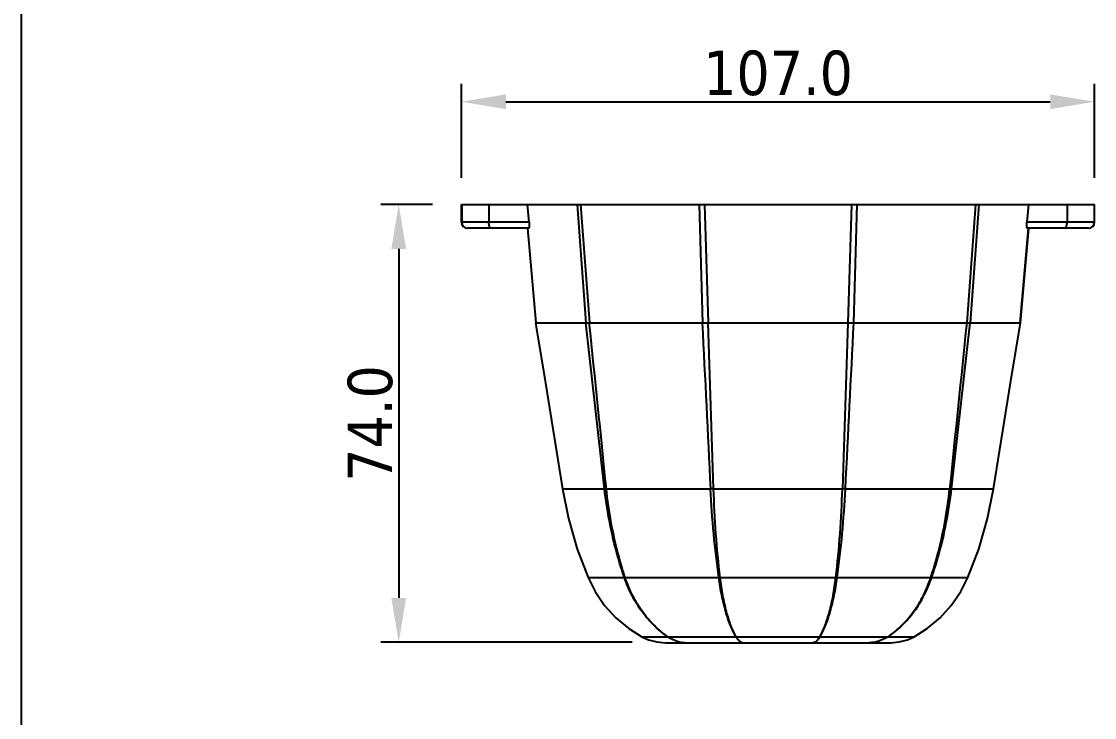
# Model space of a CAD drawing. Header units: millimetres. Extents: x 75184266 to 76346726, y -35850126 to -33679385.
# Drawn here: x 75293916 to 75328155, y -35568069 to -35545871 of the extents above; entities that cross this region are included whole.
import ezdxf

# ---------------------------------------------------------------- set-up
doc = ezdxf.new("R2010")
doc.units = ezdxf.units.MM
doc.header["$LTSCALE"] = 50
doc.header["$MEASUREMENT"] = 0
doc.header["$PDMODE"] = 1
doc.header["$PDSIZE"] = -3
doc.linetypes.add('CEN', pattern=[62, 60, -1, 0, -1])
doc.layers.get('0').update_dxf_attribs({"linetype": 'CONTINUOUS'})
doc.layers.get('Defpoints').update_dxf_attribs({"color": 51, "linetype": 'CONTINUOUS'})
for name, color, linetype in [('06___PRT_ALL_SURFS', 7, 'CONTINUOUS'), ('2', 2, 'CONTINUOUS'), ('PARKING', 7, 'CONTINUOUS')]:
    doc.layers.add(name, color=color, linetype=linetype)
doc.layers.add('치수(ISO)', color=4, linetype='CONTINUOUS', lineweight=25, true_color=0x00ffff)
doc.styles.add('주 문자 (ISO)', font='tahoma.ttf')
doc.dimstyles.new('기본값 (ISO)', dxfattribs={"dimscale": 20, "dimtxt": 2.5, "dimasz": 2.5, "dimexe": 1, "dimexo": 1, "dimgap": 0.3, "dimtad": 1, "dimtoh": 1, "dimdec": 1, "dimrnd": 1e-08, "dimzin": 0, "dimdsep": 46, "dimtxsty": '주 문자 (ISO)', "dimcen": 0.09, "dimdle": 10, "dimclrd": 256, "dimclre": 256, "dimclrt": 7, "dimazin": 0, "dimtfac": 1, "dimtdec": 1, "dimtmove": 0, "dimatfit": 3, "dimfxl": 1, "dimtolj": 1, "dimtzin": 0, "dimlwd": -1, "dimlwe": -1, "dimarcsym": 0})

# ---------------------------------------------------------------- blocks, each defined once
blk = doc.blocks.new('*D376')
at = {"layer": 'Defpoints', "color": 0, "transparency": 16777216}
for p in [(642822.29, 95390.48), (642715.29, 95374.65), (642822.29, 95374.65)]:
    blk.add_point(p, dxfattribs=at)
at = {"layer": '치수(ISO)', "transparency": 16777216}
for p, q in [((642715.29, 95377.65), (642715.29, 95393.48)), ((642822.29, 95377.65), (642822.29, 95393.48)), ((642722.79, 95390.48), (642814.79, 95390.48))]:
    blk.add_line(p, q, dxfattribs=at)
for points in [[(642722.79, 95391.73), (642722.79, 95389.23), (642715.29, 95390.48)], [(642814.79, 95391.73), (642814.79, 95389.23), (642822.29, 95390.48)]]:
    blk.add_solid(points, dxfattribs=at)
at = {"layer": '치수(ISO)', "color": 7, "transparency": 16777216, "insert": (642768.79, 95395.29), "char_height": 7.5, "attachment_point": 5, "style": '주 문자 (ISO)'}
blk.add_mtext('\\A1;107.0', dxfattribs=at)
blk = doc.blocks.new('*D377')
at = {"layer": 'Defpoints', "color": 0, "transparency": 16777216}
for p in [(642713.41, 95373.11), (642704.68, 95299.16), (642747.12, 95299.16)]:
    blk.add_point(p, dxfattribs=at)
at = {"layer": '치수(ISO)', "transparency": 16777216}
for p, q in [((642710.41, 95373.11), (642701.68, 95373.11)), ((642704.68, 95365.61), (642704.68, 95306.66)), ((642744.12, 95299.16), (642701.68, 95299.16))]:
    blk.add_line(p, q, dxfattribs=at)
for points in [[(642703.43, 95365.61), (642705.93, 95365.61), (642704.68, 95373.11)], [(642703.43, 95306.66), (642705.93, 95306.66), (642704.68, 95299.16)]]:
    blk.add_solid(points, dxfattribs=at)
at = {"layer": '치수(ISO)', "color": 7, "transparency": 16777216, "insert": (642699.88, 95336.13), "char_height": 7.5, "attachment_point": 5, "rotation": 90, "style": '주 문자 (ISO)'}
blk.add_mtext('\\A1;74.0', dxfattribs=at)
blk = doc.blocks.new('유도센서')
at = {"color": 7, "linetype": 'Continuous'}
for p, q in [((642715.29, 95370.11), (642715.29, 95373.11)), ((642715.29, 95373.11), (642822.29, 95373.11)), ((642726.73, 95370.11), (642726.44, 95373.11)), ((642811.13, 95373.11), (642810.84, 95370.11)), ((642822.29, 95370.11), (642822.29, 95373.11)), ((642726.64, 95369.11), (642716.29, 95369.11)), ((642726.44, 95369.11), (642727.84, 95353.11)), ((642809.73, 95353.11), (642811.13, 95369.11)), ((642809.78, 95353.11), (642811.18, 95369.09)), ((642821.29, 95369.11), (642810.94, 95369.11)), ((642727.8, 95353.11), (642809.78, 95353.11))]:
    blk.add_line(p, q, dxfattribs=at)
at = {"color": 9, "linetype": 'Continuous'}
for p, q in [((642715.33, 95373.11), (642715.33, 95370.11)), ((642719.93, 95373.11), (642719.93, 95370.11)), ((642734.83, 95373.11), (642736.3, 95353.11)), ((642735.39, 95373.11), (642736.9, 95353.11)), ((642755.46, 95373.11), (642756, 95353.11)), ((642756.36, 95373.11), (642756.98, 95353.11)), ((642781.21, 95373.11), (642780.59, 95353.11)), ((642782.11, 95373.11), (642781.57, 95353.11)), ((642802.19, 95373.11), (642800.68, 95353.11)), ((642802.74, 95373.11), (642801.28, 95353.11)), ((642817.64, 95373.11), (642817.64, 95370.11)), ((642822.24, 95373.11), (642822.24, 95370.11)), ((642726.73, 95370.11), (642715.29, 95370.11)), ((642822.29, 95370.11), (642810.84, 95370.11)), ((642739.46, 95325.11), (642736.28, 95353.11)), ((642798.12, 95325.11), (642801.29, 95353.11)), ((642732.35, 95325.11), (642739.46, 95325.11)), ((642739.78, 95325.11), (642757.38, 95325.11)), ((642757.91, 95325.11), (642779.67, 95325.11)), ((642780.19, 95325.11), (642797.79, 95325.11)), ((642798.12, 95325.11), (642805.22, 95325.11)), ((642736.68, 95310.11), (642742.82, 95310.11)), ((642736.78, 95310.11), (642736.78, 95310.11)), ((642742.96, 95310.11), (642742.82, 95310.11)), ((642742.96, 95310.11), (642758.78, 95310.11)), ((642759.01, 95310.11), (642778.56, 95310.11)), ((642778.79, 95310.11), (642794.61, 95310.11)), ((642794.76, 95310.11), (642794.61, 95310.11)), ((642794.76, 95310.11), (642800.89, 95310.11)), ((642745.77, 95300.11), (642750.16, 95300.11)), ((642750.18, 95300.11), (642750.16, 95300.11)), ((642750.19, 95300.11), (642750.18, 95300.11)), ((642750.19, 95300.11), (642761.65, 95300.11)), ((642761.68, 95300.11), (642761.65, 95300.11)), ((642761.7, 95300.11), (642761.68, 95300.11)), ((642761.7, 95300.11), (642775.87, 95300.11)), ((642775.89, 95300.1), (642775.87, 95300.11)), ((642775.92, 95300.11), (642775.89, 95300.1)), ((642775.92, 95300.11), (642787.38, 95300.11)), ((642787.39, 95300.11), (642787.38, 95300.11)), ((642787.41, 95300.11), (642787.39, 95300.11)), ((642787.41, 95300.11), (642791.8, 95300.11))]:
    blk.add_line(p, q, dxfattribs=at)
at = {"color": 7, "linetype": 'Continuous'}
for centre, start, end in [((642716.29, 95370.11), 180, 270), ((642821.29, 95370.11), 270, 0)]:
    blk.add_arc(centre, 1, start, end, dxfattribs=at)
at = {"color": 9, "linetype": 'Continuous'}
for centre, radius, start, end in [((642716.33, 95370.11), 1, 179.9773, 267.3801), ((642716.33, 95370.1), 0.988, 267.3782, 269.9973), ((642821.24, 95370.1), 0.988, 270.0027, 272.6218), ((642821.24, 95370.11), 1, 272.6199, 0.0227), ((634368.9, 94476.44), 8413.79, 5.789048, 5.980731), ((653608.53, 95876.89), 10865.17, 182.763168, 182.911003), ((635095.67, 95085.7), 7665.97, 1.789672, 1.999059), ((650441.9, 95085.7), 7665.97, 178.000941, 178.210328), ((631929.04, 95876.89), 10865.17, 357.088997, 357.236832), ((651168.68, 94476.44), 8413.79, 174.019269, 174.210952), ((642758.89, 95306.63), 3.48, 88.0885, 91.9115), ((642778.68, 95306.54), 3.57, 88.1347, 91.8653)]:
    blk.add_arc(centre, radius, start, end, dxfattribs=at)
for points, knots in [([(642720.28, 95369.11), (642720.25, 95369.11), (642720.2, 95369.13), (642720.14, 95369.19), (642720.08, 95369.28), (642720.03, 95369.41), (642719.99, 95369.56), (642719.94, 95369.8), (642719.93, 95369.98), (642719.93, 95370.11)], [0, 0, 0, 0, 0.062158, 0.139022, 0.237287, 0.357998, 0.498953, 0.656362, 1, 1, 1, 1]), ([(642817.3, 95369.11), (642817.32, 95369.11), (642817.37, 95369.13), (642817.44, 95369.19), (642817.49, 95369.28), (642817.54, 95369.41), (642817.59, 95369.56), (642817.63, 95369.8), (642817.64, 95369.98), (642817.64, 95370.11)], [0, 0, 0, 0, 0.062158, 0.139022, 0.237287, 0.357998, 0.498953, 0.656362, 1, 1, 1, 1]), ([(642742.82, 95310.11), (642742.4, 95311.31), (642740.88, 95316.21), (642739.89, 95321.28), (642739.46, 95325.11)], [0, 0, 0, 0, 0.247915, 1, 1, 1, 1]), ([(642739.78, 95325.11), (642739.76, 95325.11), (642739.65, 95325.12), (642739.54, 95325.11), (642739.46, 95325.11)], [0, 0, 0, 0, 0.201524, 1, 1, 1, 1]), ([(642742.96, 95310.11), (642742.56, 95311.31), (642741.09, 95316.22), (642740.17, 95321.28), (642739.78, 95325.11)], [0, 0, 0, 0, 0.247731, 1, 1, 1, 1]), ([(642758.78, 95310.11), (642758.44, 95312.56), (642757.87, 95317.55), (642757.51, 95322.56), (642757.38, 95325.11)], [0, 0, 0, 0, 0.492135, 1, 1, 1, 1]), ([(642757.91, 95325.11), (642757.87, 95325.11), (642757.69, 95325.11), (642757.52, 95325.11), (642757.38, 95325.11)], [0, 0, 0, 0, 0.237729, 1, 1, 1, 1]), ([(642759.01, 95310.11), (642758.72, 95312.56), (642758.24, 95317.55), (642757.99, 95322.56), (642757.91, 95325.11)], [0, 0, 0, 0, 0.491952, 1, 1, 1, 1]), ([(642778.56, 95310.11), (642778.86, 95312.56), (642779.33, 95317.55), (642779.59, 95322.56), (642779.67, 95325.11)], [0, 0, 0, 0, 0.491952, 1, 1, 1, 1]), ([(642778.79, 95310.11), (642779.13, 95312.56), (642779.7, 95317.55), (642780.06, 95322.56), (642780.19, 95325.11)], [0, 0, 0, 0, 0.492135, 1, 1, 1, 1]), ([(642780.19, 95325.11), (642780.15, 95325.11), (642779.97, 95325.11), (642779.79, 95325.11), (642779.67, 95325.11)], [0, 0, 0, 0, 0.260148, 1, 1, 1, 1]), ([(642794.61, 95310.11), (642795.01, 95311.31), (642796.48, 95316.22), (642797.41, 95321.28), (642797.79, 95325.11)], [0, 0, 0, 0, 0.247731, 1, 1, 1, 1]), ([(642794.76, 95310.11), (642795.17, 95311.31), (642796.7, 95316.21), (642797.68, 95321.28), (642798.12, 95325.11)], [0, 0, 0, 0, 0.247915, 1, 1, 1, 1]), ([(642798.12, 95325.11), (642798.09, 95325.11), (642797.98, 95325.11), (642797.87, 95325.11), (642797.79, 95325.11)], [0, 0, 0, 0, 0.296459, 1, 1, 1, 1]), ([(642750.16, 95300.11), (642749.33, 95300.67), (642747.75, 95301.96), (642745.72, 95304.32), (642744.03, 95307.06), (642743.18, 95309.07), (642742.82, 95310.11)], [0, 0, 0, 0, 0.237302, 0.483321, 0.737928, 1, 1, 1, 1]), ([(642750.19, 95300.11), (642749.37, 95300.67), (642747.8, 95301.96), (642745.79, 95304.32), (642744.13, 95307.06), (642743.31, 95309.07), (642742.96, 95310.11)], [0, 0, 0, 0, 0.237331, 0.48329, 0.737842, 1, 1, 1, 1]), ([(642761.65, 95300.11), (642761.49, 95300.4), (642761.17, 95301.02), (642760.56, 95302.42), (642759.9, 95304.44), (642759.25, 95307.15), (642758.92, 95309.09), (642758.78, 95310.11)], [0, 0, 0, 0, 0.095254, 0.200024, 0.436441, 0.705155, 1, 1, 1, 1]), ([(642761.7, 95300.11), (642761.54, 95300.4), (642761.23, 95301.02), (642760.65, 95302.42), (642760.02, 95304.44), (642759.42, 95307.15), (642759.13, 95309.09), (642759.01, 95310.11)], [0, 0, 0, 0, 0.095073, 0.19971, 0.435998, 0.7048, 1, 1, 1, 1]), ([(642775.87, 95300.11), (642776.03, 95300.4), (642776.34, 95301.02), (642776.92, 95302.42), (642777.56, 95304.44), (642778.16, 95307.15), (642778.44, 95309.09), (642778.56, 95310.11)], [0, 0, 0, 0, 0.095073, 0.19971, 0.435998, 0.7048, 1, 1, 1, 1]), ([(642775.92, 95300.11), (642776.09, 95300.4), (642776.41, 95301.02), (642777.01, 95302.42), (642777.68, 95304.44), (642778.33, 95307.15), (642778.65, 95309.09), (642778.79, 95310.11)], [0, 0, 0, 0, 0.095254, 0.200024, 0.436441, 0.705155, 1, 1, 1, 1]), ([(642787.38, 95300.11), (642788.2, 95300.67), (642789.77, 95301.96), (642791.78, 95304.32), (642793.44, 95307.06), (642794.27, 95309.07), (642794.61, 95310.11)], [0, 0, 0, 0, 0.237331, 0.48329, 0.737842, 1, 1, 1, 1]), ([(642787.41, 95300.11), (642788.24, 95300.67), (642789.82, 95301.96), (642791.86, 95304.32), (642793.54, 95307.06), (642794.4, 95309.07), (642794.76, 95310.11)], [0, 0, 0, 0, 0.237302, 0.483321, 0.737928, 1, 1, 1, 1]), ([(642750.18, 95300.11), (642750.66, 95299.79), (642751.7, 95299.27), (642752.85, 95299.09), (642753.42, 95299.09)], [0, 0, 0, 0, 0.507512, 1, 1, 1, 1]), ([(642761.68, 95300.11), (642761.77, 95299.96), (642761.94, 95299.68), (642762.25, 95299.35), (642762.57, 95299.14), (642762.81, 95299.09), (642762.92, 95299.09)], [0, 0, 0, 0, 0.316133, 0.581157, 0.803566, 1, 1, 1, 1]), ([(642775.89, 95300.1), (642775.8, 95299.95), (642775.63, 95299.68), (642775.32, 95299.35), (642775, 95299.14), (642774.77, 95299.09), (642774.66, 95299.09)], [0, 0, 0, 0, 0.31583, 0.580759, 0.803287, 1, 1, 1, 1]), ([(642787.39, 95300.11), (642786.91, 95299.79), (642785.87, 95299.27), (642784.72, 95299.09), (642784.16, 95299.09)], [0, 0, 0, 0, 0.507512, 1, 1, 1, 1])]:
    blk.add_open_spline(points, degree=3, knots=knots, dxfattribs=at)
at = {"color": 7, "linetype": 'Continuous'}
for points, knots in [([(642726.73, 95370.11), (642726.74, 95369.98), (642726.75, 95369.78), (642726.75, 95369.54), (642726.74, 95369.39), (642726.72, 95369.27), (642726.7, 95369.19), (642726.68, 95369.15), (642726.67, 95369.12), (642726.65, 95369.11), (642726.64, 95369.11)], [0, 0, 0, 0, 0.392856, 0.564997, 0.710821, 0.827021, 0.912404, 0.943828, 0.968196, 1, 1, 1, 1]), ([(642810.94, 95369.11), (642810.93, 95369.11), (642810.91, 95369.12), (642810.89, 95369.15), (642810.87, 95369.19), (642810.86, 95369.27), (642810.84, 95369.39), (642810.83, 95369.54), (642810.82, 95369.78), (642810.83, 95369.98), (642810.84, 95370.11)], [0, 0, 0, 0, 0.031811, 0.056189, 0.087627, 0.173054, 0.289293, 0.435157, 0.607258, 1, 1, 1, 1])]:
    blk.add_open_spline(points, degree=3, knots=knots, dxfattribs=at)
at = {"layer": '06___PRT_ALL_SURFS', "color": 7, "linetype": 'Continuous'}
for p, q in [((642799.69, 95307.75), (642800.89, 95310.11)), ((642749.78, 95299.09), (642787.8, 95299.09))]:
    blk.add_line(p, q, dxfattribs=at)
for points in [[(642727.8, 95353.11), (642729.47, 95342.96), (642731.01, 95333.49), (642732.35, 95325.11)], [(642805.22, 95325.11), (642806.56, 95333.49), (642808.11, 95342.96), (642809.78, 95353.11)], [(642732.35, 95325.11), (642733.36, 95320.06), (642734.85, 95314.92), (642736.68, 95310.11)], [(642800.89, 95310.11), (642802.73, 95314.92), (642804.21, 95320.06), (642805.22, 95325.11)], [(642736.68, 95310.11), (642737.88, 95307.75), (642739.49, 95305.39), (642741.4, 95303.3), (642743.57, 95301.49), (642745.77, 95300.11)], [(642791.8, 95300.11), (642794, 95301.49), (642796.17, 95303.3), (642798.08, 95305.39), (642799.69, 95307.75)], [(642745.77, 95300.11), (642746.9, 95299.6), (642748.32, 95299.22), (642749.78, 95299.09)], [(642787.8, 95299.09), (642789.26, 95299.22), (642790.67, 95299.6), (642791.8, 95300.11)]]:
    blk.add_lwpolyline(points, dxfattribs=at)
at = {"layer": '치수(ISO)'}
dim = blk.add_linear_dim(base=(642822.29, 95390.48), p1=(642715.29, 95374.65), p2=(642822.29, 95374.65), dimstyle='기본값 (ISO)', override={"dimscale": 3, "dimtoh": 0, "dimtofl": 0, "dimatfit": 1}, dxfattribs=at)
dim.commit()
dim.dimension.update_dxf_attribs({"geometry": '*D376', "text_midpoint": (642768.79, 95395.29)})
dim = blk.add_linear_dim(base=(642704.6838, 95299.1565), p1=(642713.4051, 95373.1102), p2=(642747.1183, 95299.1565), angle=90, dimstyle='기본값 (ISO)', override={"dimscale": 3, "dimtoh": 0, "dimtofl": 0, "dimatfit": 1}, dxfattribs=at)
dim.commit()
dim.dimension.update_dxf_attribs({"geometry": '*D377', "text_midpoint": (642699.8802, 95336.1333)})

msp = doc.modelspace()

# ---------------------------------------------------------------- linework, layer by layer
at = {"layer": 'PARKING', "color": 3}
msp.add_line((75293915.7, -35756542.3), (75293915.7, -35522254.9), dxfattribs=at)

# ---------------------------------------------------------------- block references
at = {"layer": '2', "color": 3, "linetype": 'CEN', "xscale": 188.7845468688756, "yscale": 188.7845468688756, "zscale": 188.7845468688756}
msp.add_blockref('유도센서', (-46026759, -53556679.3), dxfattribs=at)

doc.saveas('drawing.dxf')
